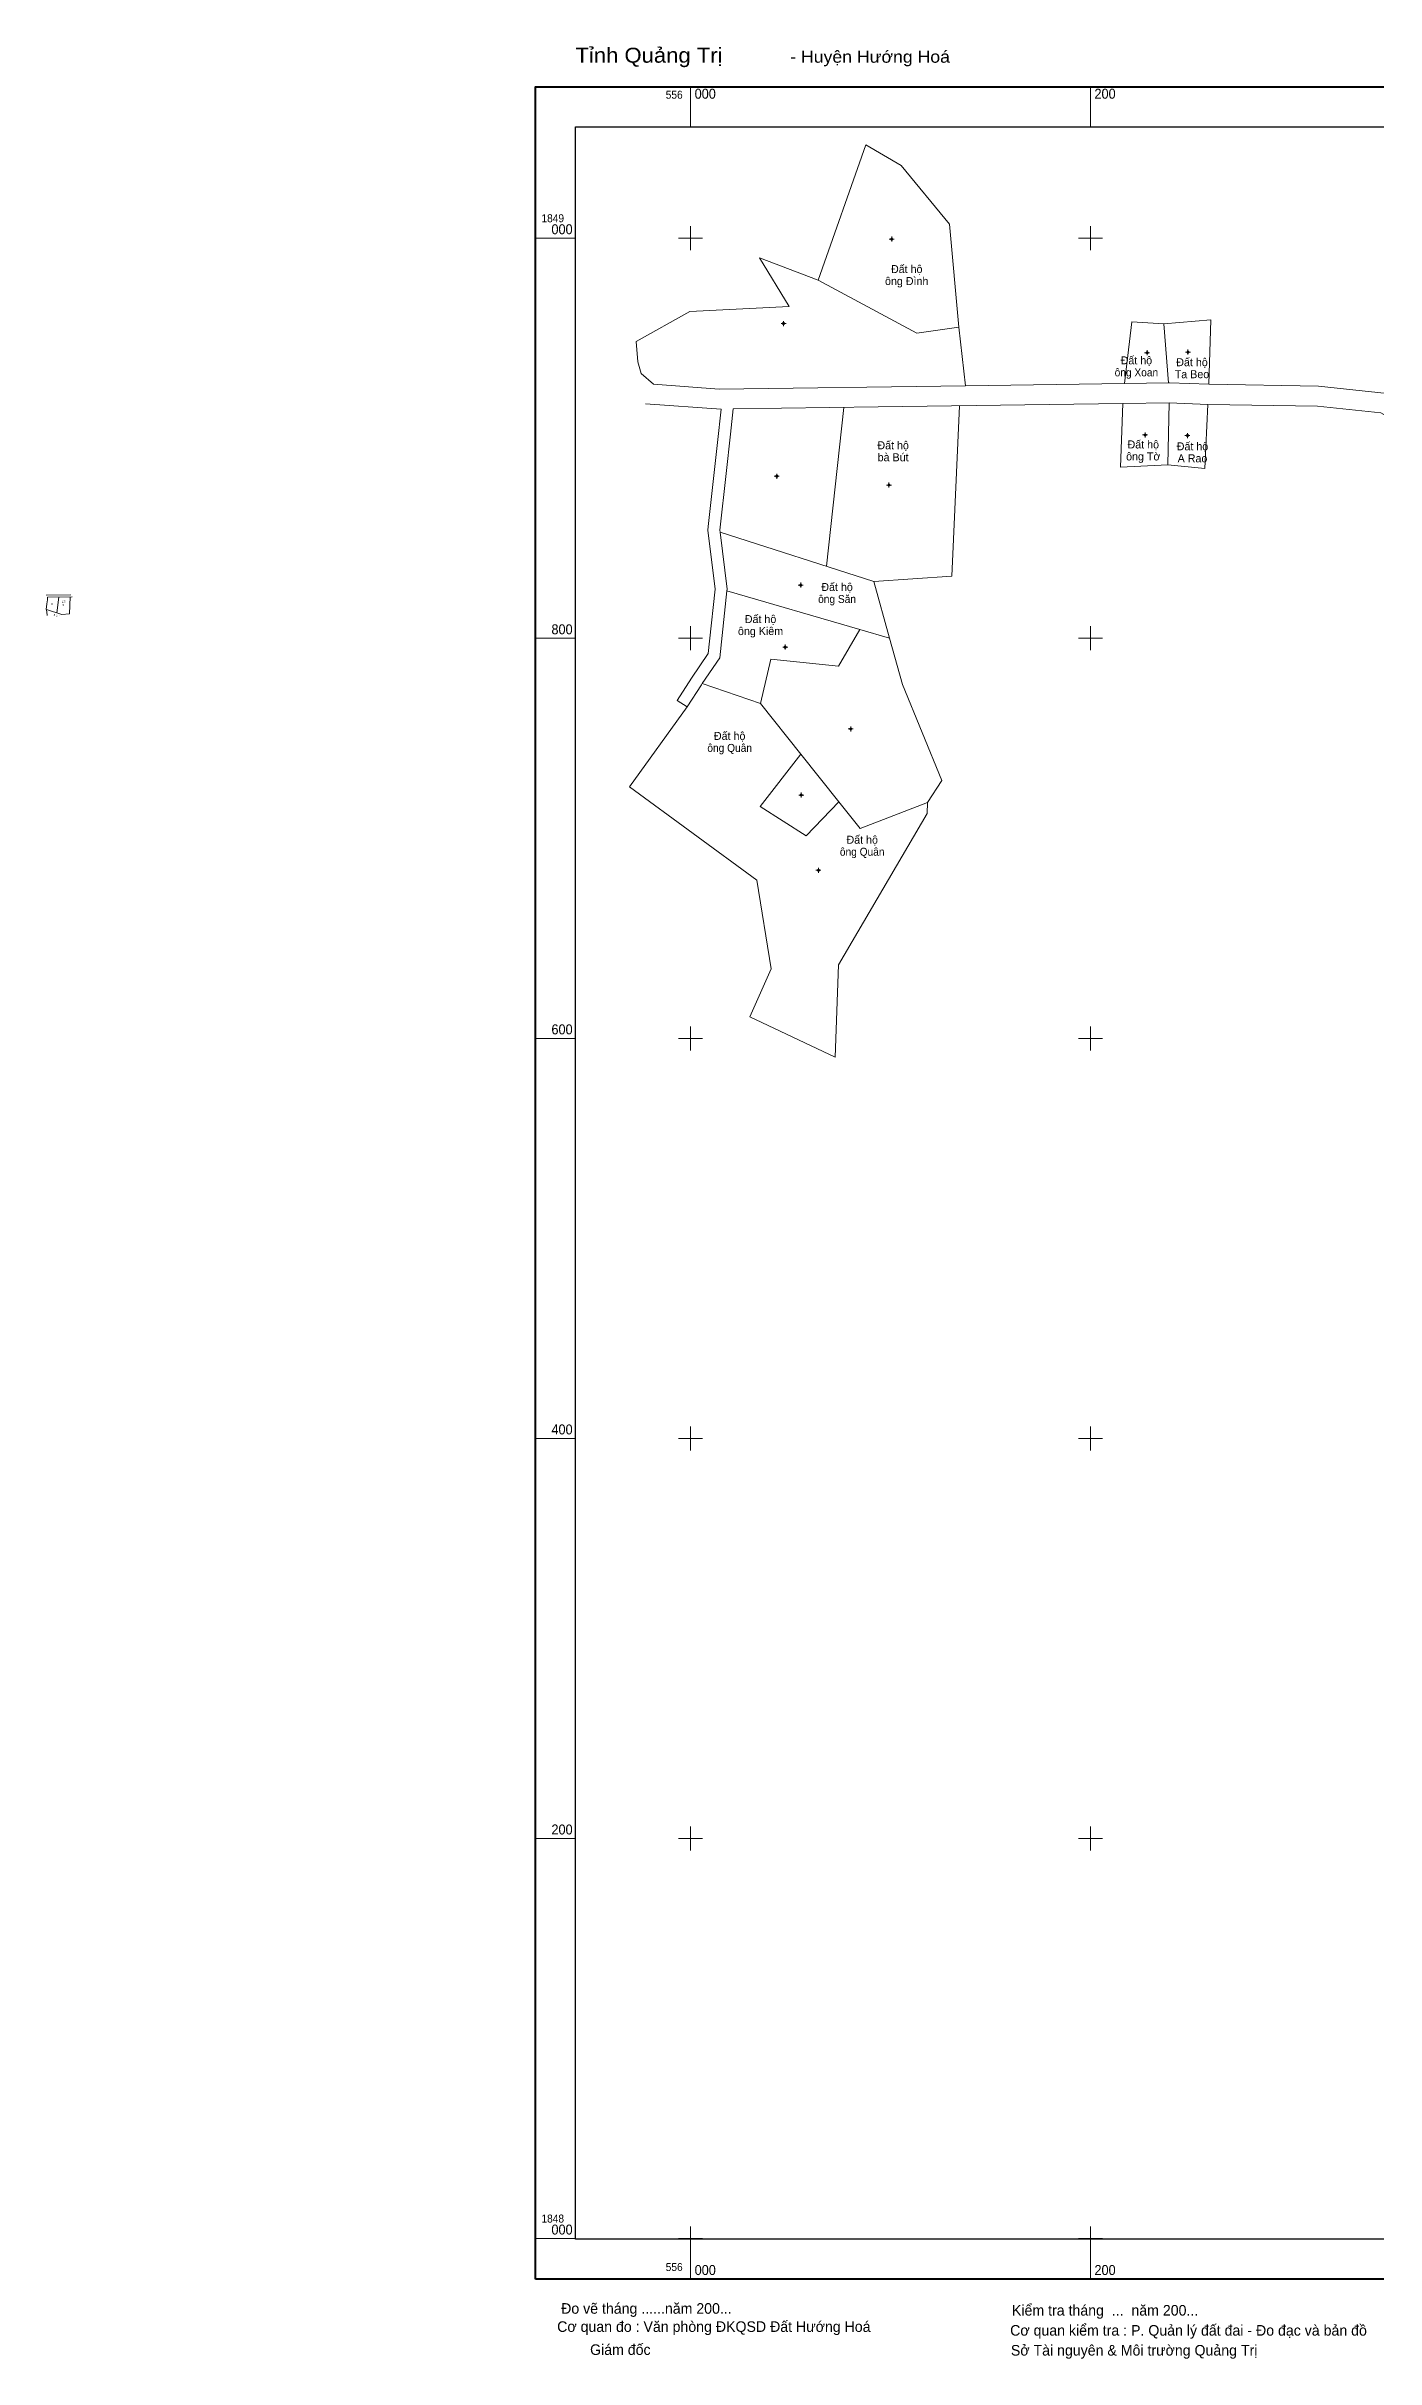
# Model space of a CAD drawing. Header units: metres. Extents: x 555678 to 557039, y 1847927 to 1849148.
# Drawn here: x 555678 to 556343, y 1847940 to 1849096 of the extents above; entities that cross this region are included whole.
import ezdxf
from ezdxf.enums import TextEntityAlignment as Align

# ---------------------------------------------------------------- set-up
doc = ezdxf.new("R2010")
doc.units = ezdxf.units.M
doc.header["$LTSCALE"] = 1.6
for name, color, linetype, lineweight in [('10', 7, 'Continuous', 13), ('11', 7, 'Continuous', 13), ('63', 7, 'Continuous', 13)]:
    doc.layers.add(name, color=color, linetype=linetype, lineweight=lineweight)
doc.layers.add('25', color=7, linetype='Continuous')

msp = doc.modelspace()

# ---------------------------------------------------------------- hatches: boundary and pattern name
at = {"layer": '11'}
for points in [[(556100.75, 1848999.57, 1), (556100.45, 1848999.57, 1)], [(556046.63, 1848957.36, 1), (556046.33, 1848957.36, 1)], [(556228.5, 1848942.76, 1), (556228.2, 1848942.76, 1)], [(556248.92, 1848943.08, 1), (556248.62, 1848943.08, 1)], [(556227.48, 1848901.65, 1), (556227.18, 1848901.65, 1)], [(556248.66, 1848901.36, 1), (556248.36, 1848901.36, 1)], [(556043.25, 1848881.04, 1), (556042.95, 1848881.04, 1)], [(556099.34, 1848876.61, 1), (556099.04, 1848876.61, 1)], [(556055.2, 1848826.6, 1), (556054.9, 1848826.6, 1)], [(555680.54, 1848817.16, 1), (555680.51, 1848817.16, 1)], [(555681.73, 1848811.71, 1), (555681.7, 1848811.71, 1)], [(555686.15, 1848816.71, 1), (555686.12, 1848816.71, 1)], [(556047.47, 1848795.58, 1), (556047.17, 1848795.58, 1)], [(556080.23, 1848754.67, 1), (556079.93, 1848754.67, 1)], [(556055.45, 1848721.66, 1), (556055.15, 1848721.66, 1)], [(556064.1, 1848684.03, 1), (556063.8, 1848684.03, 1)]]:
    msp.add_hatch(color=256, dxfattribs=at).paths.add_polyline_path(points)

# ---------------------------------------------------------------- linework, layer by layer
at = {"layer": '10'}
for p, q in [((556134.08, 1848955.55), (556137.52, 1848926.25)), ((556239.03, 1848927.77), (556236.73, 1848957.26)), ((556137.52, 1848926.25), (556217.01, 1848927.33)), ((556217.01, 1848927.33), (556239.03, 1848927.77)), ((555977.41, 1848917.29), (556015.24, 1848914.49)), ((556021.29, 1848914.7), (556019.89, 1848902.06)), ((556021.29, 1848914.7), (556093.73, 1848915.67)), ((556076.7, 1848915.44), (556067.94, 1848836.04)), ((556093.73, 1848915.67), (556216.23, 1848917.31)), ((556216.23, 1848917.31), (556239.33, 1848917.78)), ((556239.33, 1848917.78), (556238.74, 1848886.67)), ((556239.33, 1848917.78), (556258.75, 1848916.97)), ((556019.89, 1848902.06), (556017.72, 1848882.4)), ((556014.72, 1848853.06), (556091.61, 1848828.47)), ((556018.13, 1848823.72), (556084.57, 1848804.47)), ((556091.61, 1848828.47), (556099.49, 1848800.15)), ((555689.97, 1848821.68), (555677.63, 1848821.51)), ((555677.69, 1848814.36), (555685.38, 1848811.9)), ((555678.2, 1848819.26), (555677.99, 1848817.29)), ((555678.34, 1848820.52), (555678.2, 1848819.26)), ((555678.34, 1848820.52), (555690.62, 1848820.68)), ((555683.88, 1848820.6), (555683.01, 1848812.66)), ((556084.57, 1848804.47), (556099.49, 1848800.15)), ((556034.9, 1848767.45), (556005.83, 1848777.42)), ((555969.47, 1848725.68), (555998.33, 1848765.72)), ((555993.29, 1848768.99), (555998.33, 1848765.72)), ((556055.17, 1848742.05), (556034.9, 1848767.45)), ((556074.14, 1848718.27), (556055.17, 1848742.05))]:
    msp.add_line(p, q, dxfattribs=at)
for points in [[(556134.08, 1848955.55), (556129.53, 1849007.07), (556105.34, 1849036.39), (556087.66, 1849046.65), (556063.75, 1848978.98)], [(556063.75, 1848978.98), (556034.38, 1848990.13), (556049.3, 1848965.94), (555999.62, 1848963.31), (555972.8, 1848948.4)], [(556134.08, 1848955.55), (556113.13, 1848952.49), (556063.75, 1848978.98)], [(556236.73, 1848957.26), (556220.67, 1848958.19), (556217.01, 1848927.33)], [(556259.15, 1848926.97), (556260.28, 1848959.19), (556236.73, 1848957.26)], [(556137.52, 1848926.25), (556014.18, 1848924.6), (555981.43, 1848927.03), (555975.26, 1848932.36), (555973.6, 1848938.29), (555972.8, 1848948.4)], [(556239.03, 1848927.77), (556239.53, 1848927.78), (556259.15, 1848926.97)], [(556366.09, 1848911.89), (556365.19, 1848912.88), (556348.4, 1848922.46), (556314.13, 1848926.07), (556259.15, 1848926.97)], [(556091.61, 1848828.47), (556130.62, 1848831.09), (556134.57, 1848916.22)], [(556216.23, 1848917.31), (556215.04, 1848885.52), (556238.74, 1848886.67)], [(556258.75, 1848916.97), (556257.25, 1848884.94), (556238.74, 1848886.67)], [(556258.75, 1848916.97), (556313.61, 1848916.07), (556345.26, 1848912.74), (556358.54, 1848905.17)], [(555993.29, 1848768.99), (556000.37, 1848780.07), (556008.82, 1848792.42), (556009.46, 1848798.57), (556012.18, 1848824.56), (556008.55, 1848854.04), (556008.75, 1848855.87), (556013.4, 1848897.87), (556015.24, 1848914.49)], [(556017.72, 1848882.4), (556014.59, 1848854.11), (556014.72, 1848853.06)], [(556014.72, 1848853.06), (556018.22, 1848824.63), (556018.13, 1848823.72)], [(556018.13, 1848823.72), (556014.63, 1848790.29), (556005.83, 1848777.42)], [(555677.99, 1848817.29), (555677.67, 1848814.46), (555677.69, 1848814.36)], [(555677.69, 1848814.36), (555678.04, 1848811.51), (555678.03, 1848811.42)], [(555685.38, 1848811.9), (555689.28, 1848812.16), (555689.67, 1848820.67)], [(556084.57, 1848804.47), (556073.95, 1848786), (556040.17, 1848789.6), (556034.9, 1848767.45)], [(556118.56, 1848717.88), (556125.65, 1848728.96), (556105.97, 1848776.86), (556099.49, 1848800.15)], [(555998.33, 1848765.72), (556005.36, 1848776.74), (556005.83, 1848777.42)], [(556055.17, 1848742.05), (556034.71, 1848715.97), (556057.86, 1848701.27), (556074.14, 1848718.27)], [(555969.47, 1848725.68), (556033.03, 1848679.08), (556040.26, 1848634.83), (556029.66, 1848610.83), (556072.37, 1848590.65), (556074.02, 1848636.76), (556118.26, 1848712.5), (556118.56, 1848717.88)], [(556074.14, 1848718.27), (556084.83, 1848704.88), (556118.56, 1848717.88)]]:
    msp.add_lwpolyline(points, dxfattribs=at)
at = {"layer": '11'}
for p, q in [((556099.98, 1848999.57), (556099.35, 1848999.57)), ((556100.6, 1849000.82), (556100.6, 1849000.2)), ((556100.6, 1848998.94), (556100.6, 1848998.32)), ((556101.85, 1848999.57), (556101.22, 1848999.57)), ((556045.86, 1848957.36), (556045.23, 1848957.36)), ((556046.48, 1848958.61), (556046.48, 1848957.98)), ((556046.48, 1848956.74), (556046.48, 1848956.11)), ((556047.73, 1848957.36), (556047.1, 1848957.36)), ((556227.72, 1848942.76), (556227.1, 1848942.76)), ((556228.35, 1848944.01), (556228.35, 1848943.38)), ((556228.35, 1848942.14), (556228.35, 1848941.51)), ((556229.6, 1848942.76), (556228.98, 1848942.76)), ((556248.14, 1848943.08), (556247.52, 1848943.08)), ((556248.77, 1848944.33), (556248.77, 1848943.7)), ((556248.77, 1848942.46), (556248.77, 1848941.83)), ((556250.02, 1848943.08), (556249.4, 1848943.08)), ((556226.7, 1848901.65), (556226.08, 1848901.65)), ((556227.33, 1848902.9), (556227.33, 1848902.28)), ((556227.33, 1848901.02), (556227.33, 1848900.4)), ((556228.58, 1848901.65), (556227.95, 1848901.65)), ((556247.88, 1848901.36), (556247.26, 1848901.36)), ((556248.51, 1848902.61), (556248.51, 1848901.98)), ((556248.51, 1848900.74), (556248.51, 1848900.11)), ((556249.76, 1848901.36), (556249.14, 1848901.36)), ((556042.47, 1848881.04), (556041.85, 1848881.04)), ((556043.1, 1848882.29), (556043.1, 1848881.67)), ((556043.1, 1848880.41), (556043.1, 1848879.79)), ((556044.35, 1848881.04), (556043.72, 1848881.04)), ((556098.57, 1848876.61), (556097.94, 1848876.61)), ((556099.19, 1848877.86), (556099.19, 1848877.23)), ((556099.19, 1848875.99), (556099.19, 1848875.36)), ((556100.44, 1848876.61), (556099.81, 1848876.61)), ((556054.43, 1848826.6), (556053.8, 1848826.6)), ((556055.05, 1848827.85), (556055.05, 1848827.22)), ((556055.05, 1848825.98), (556055.05, 1848825.35)), ((556056.3, 1848826.6), (556055.68, 1848826.6)), ((555680.46, 1848817.16), (555680.4, 1848817.16)), ((555680.52, 1848817.28), (555680.52, 1848817.22)), ((555680.52, 1848817.09), (555680.52, 1848817.03)), ((555680.65, 1848817.16), (555680.59, 1848817.16)), ((555681.66, 1848811.71), (555681.59, 1848811.71)), ((555681.72, 1848811.84), (555681.72, 1848811.77)), ((555681.72, 1848811.65), (555681.72, 1848811.59)), ((555681.84, 1848811.71), (555681.78, 1848811.71)), ((555686.07, 1848816.71), (555686.01, 1848816.71)), ((555686.13, 1848816.84), (555686.13, 1848816.77)), ((555686.13, 1848816.65), (555686.13, 1848816.59)), ((555686.26, 1848816.71), (555686.2, 1848816.71)), ((556046.69, 1848795.58), (556046.07, 1848795.58)), ((556047.32, 1848796.83), (556047.32, 1848796.2)), ((556047.32, 1848794.96), (556047.32, 1848794.33)), ((556048.57, 1848795.58), (556047.94, 1848795.58)), ((556079.45, 1848754.67), (556078.83, 1848754.67)), ((556080.08, 1848755.92), (556080.08, 1848755.3)), ((556080.08, 1848754.04), (556080.08, 1848753.42)), ((556081.33, 1848754.67), (556080.7, 1848754.67)), ((556054.68, 1848721.66), (556054.05, 1848721.66)), ((556055.3, 1848722.91), (556055.3, 1848722.28)), ((556055.3, 1848721.04), (556055.3, 1848720.41)), ((556056.55, 1848721.66), (556055.93, 1848721.66)), ((556063.32, 1848684.03), (556062.7, 1848684.03)), ((556063.95, 1848685.28), (556063.95, 1848684.66)), ((556065.2, 1848684.03), (556064.57, 1848684.03)), ((556063.95, 1848683.4), (556063.95, 1848682.78))]:
    msp.add_line(p, q, dxfattribs=at)
for points in [[(556100.6, 1849000.2), (556099.98, 1848999.57), (556100.6, 1848998.94), (556101.22, 1848999.57)], [(556046.48, 1848957.98), (556045.86, 1848957.36), (556046.48, 1848956.74), (556047.1, 1848957.36)], [(556228.35, 1848943.38), (556227.72, 1848942.76), (556228.35, 1848942.14), (556228.98, 1848942.76)], [(556248.77, 1848943.7), (556248.14, 1848943.08), (556248.77, 1848942.46), (556249.4, 1848943.08)], [(556227.33, 1848902.28), (556226.7, 1848901.65), (556227.33, 1848901.02), (556227.95, 1848901.65)], [(556248.51, 1848901.98), (556247.88, 1848901.36), (556248.51, 1848900.74), (556249.14, 1848901.36)], [(556043.1, 1848881.67), (556042.47, 1848881.04), (556043.1, 1848880.41), (556043.72, 1848881.04)], [(556099.19, 1848877.23), (556098.57, 1848876.61), (556099.19, 1848875.99), (556099.81, 1848876.61)], [(556055.05, 1848827.22), (556054.43, 1848826.6), (556055.05, 1848825.98), (556055.68, 1848826.6)], [(555680.52, 1848817.22), (555680.46, 1848817.16), (555680.52, 1848817.09), (555680.59, 1848817.16)], [(555681.72, 1848811.77), (555681.66, 1848811.71), (555681.72, 1848811.65), (555681.78, 1848811.71)], [(555686.13, 1848816.77), (555686.07, 1848816.71), (555686.13, 1848816.65), (555686.2, 1848816.71)], [(556047.32, 1848796.2), (556046.69, 1848795.58), (556047.32, 1848794.96), (556047.94, 1848795.58)], [(556080.08, 1848755.3), (556079.45, 1848754.67), (556080.08, 1848754.04), (556080.7, 1848754.67)], [(556055.3, 1848722.28), (556054.68, 1848721.66), (556055.3, 1848721.04), (556055.93, 1848721.66)], [(556063.95, 1848684.66), (556063.32, 1848684.03), (556063.95, 1848683.4), (556064.57, 1848684.03)]]:
    msp.add_lwpolyline(points, close=True, dxfattribs=at)
for centre, radius in [((556100.6, 1848999.57), 0.15), ((556046.48, 1848957.36), 0.15), ((556228.35, 1848942.76), 0.15), ((556248.77, 1848943.08), 0.15), ((556227.33, 1848901.65), 0.15), ((556248.51, 1848901.36), 0.15), ((556043.1, 1848881.04), 0.15), ((556099.19, 1848876.61), 0.15), ((556055.05, 1848826.6), 0.15), ((555680.52, 1848817.16), 0.015), ((555681.72, 1848811.71), 0.015), ((555686.13, 1848816.71), 0.015), ((556047.32, 1848795.58), 0.15), ((556080.08, 1848754.67), 0.15), ((556055.3, 1848721.66), 0.15), ((556063.95, 1848684.03), 0.15)]:
    msp.add_circle(centre, radius, dxfattribs=at)
at = {"layer": '63'}
for p, q in [((556000, 1849055.75), (556000, 1849075.75)), ((556200, 1849055.75), (556200, 1849075.75)), ((555922.36, 1849000), (555942.36, 1849000)), ((555994, 1849000), (556006, 1849000)), ((556000, 1848994), (556000, 1849006)), ((556194, 1849000), (556206, 1849000)), ((556200, 1848994), (556200, 1849006)), ((555922.36, 1848800), (555942.36, 1848800)), ((555994, 1848800), (556006, 1848800)), ((556000, 1848794), (556000, 1848806)), ((556194, 1848800), (556206, 1848800)), ((556200, 1848794), (556200, 1848806)), ((556000, 1848594), (556000, 1848606)), ((556200, 1848594), (556200, 1848606)), ((555922.36, 1848600), (555942.36, 1848600)), ((555994, 1848600), (556006, 1848600)), ((556194, 1848600), (556206, 1848600)), ((556000, 1848394), (556000, 1848406)), ((556200, 1848394), (556200, 1848406)), ((555922.36, 1848400), (555942.36, 1848400)), ((555994, 1848400), (556006, 1848400)), ((556194, 1848400), (556206, 1848400)), ((555922.36, 1848200), (555942.36, 1848200)), ((555994, 1848200), (556006, 1848200)), ((556000, 1848194), (556000, 1848206)), ((556194, 1848200), (556206, 1848200)), ((556200, 1848194), (556200, 1848206)), ((556000, 1847994), (556000, 1848006)), ((556200, 1847994), (556200, 1848006)), ((555922.36, 1848000), (555942.36, 1848000)), ((555994, 1848000), (556006, 1848000)), ((556000, 1847979.77), (556000, 1847999.77)), ((556194, 1848000), (556206, 1848000)), ((556200, 1847979.77), (556200, 1847999.77))]:
    msp.add_line(p, q, dxfattribs=at)
at = {"layer": '63', "lineweight": 40}
msp.add_lwpolyline([(555922.36, 1847979.77), (555922.36, 1849075.75), (557020.53, 1849075.75), (557020.53, 1847979.77)], close=True, dxfattribs=at)
at = {"layer": '63', "lineweight": 25}
msp.add_lwpolyline([(555942.36, 1847999.77), (555942.36, 1849055.75), (557000.53, 1849055.75), (557000.53, 1847999.77)], close=True, dxfattribs=at)

# ---------------------------------------------------------------- texts
at = {"layer": '25'}
for s, height, p in [('Đất hộ', 4, (556108.09, 1848982.6)), ('ông Đình', 4, (556108.08, 1848976.6)), ('Đất hộ', 4, (556222.98, 1848936.95)), ('Đất hộ', 4, (556250.8, 1848936.04)), ('Ta Beo', 4, (556250.8, 1848930.04)), ('Đất hộ', 4, (556101.29, 1848894.5)), ('bà Bút', 4, (556101.29, 1848888.5)), ('ông Tờ', 4, (556226.42, 1848888.92)), ('Đất hộ', 4, (556226.42, 1848894.92)), ('Đất hộ', 4, (556251.03, 1848893.99)), ('A Rao', 4, (556251.04, 1848887.99)), ('Đất hộ', 4, (556073.24, 1848823.66)), ('Đất hộ', 0.4, (555683.54, 1848811.42)), ('Đất hộ', 0.4, (555686.34, 1848818.5)), ('bà Bút', 0.4, (555686.33, 1848817.9)), ('Đất hộ', 4, (556034.97, 1848807.62)), ('ông Kiêm', 4, (556034.97, 1848801.62)), ('Đất hộ', 4, (556019.52, 1848749.21)), ('Đất hộ', 4, (556085.82, 1848697.3))]:
    msp.add_text(s, height=height, dxfattribs=at).set_placement(p, align=Align.CENTER)
at = {"layer": '25', "width": 0.95}
for s, height, p in [('ông Xoan', 4, (556222.98, 1848930.95)), ('ông Săn', 0.4, (555683.54, 1848810.82)), ('ông Săn', 4, (556073.24, 1848817.66)), ('ông Quân', 4, (556019.52, 1848743.21)), ('ông Quân', 4, (556085.81, 1848691.3))]:
    msp.add_text(s, height=height, dxfattribs=at).set_placement(p, align=Align.CENTER)
at = {"layer": '63'}
for s, height, width, p in [('Tỉnh Quảng Trị', 7.5, 1.1, (555942.36, 1849087.75)), (' - Huyện Hướng Hoá', 6, 1.1, (556047.36, 1849087.75)), ('000', 5, 0.95, (556002, 1849069.75)), ('200', 5, 0.95, (556202, 1849069.75)), ('1849', 4, 0.95, (555925.36, 1849008)), ('1849', 4, 0.95, (555925.36, 1849008)), ('000', 5, 0.95, (555930.36, 1849002)), ('800', 5, 0.95, (555930.36, 1848802)), ('600', 5, 0.95, (555930.36, 1848602)), ('400', 5, 0.95, (555930.36, 1848402)), ('200', 5, 0.95, (555930.36, 1848202)), ('1848', 4, 0.95, (555925.36, 1848008)), ('000', 5, 0.95, (555930.36, 1848002)), ('000', 5, 0.95, (556002, 1847981.77)), ('200', 5, 0.95, (556202, 1847981.77))]:
    msp.add_text(s, height=height, dxfattribs=dict(at, width=width)).set_placement(p)
at = {"layer": '63', "width": 0.95}
for p in [(555996, 1849069.75), (555996, 1847983.77)]:
    msp.add_text('556', height=4, dxfattribs=at).set_placement(p, align=Align.RIGHT)
at = {"layer": '63'}
msp.add_text('D', height=0.01, dxfattribs=at).set_placement((555977.42, 1848917.29), align=Align.CENTER)
for s, p in [('Đo vẽ tháng ......năm 200...', (555935.21, 1847962.42)), ('Kiểm tra tháng  ...  năm 200...', (556160.73, 1847961.49)), ('Cơ quan đo : Văn phòng ĐKQSD Đất Hướng Hoá', (555933.23, 1847953.34)), ('Cơ quan kiểm tra : P. Quản lý đất đai - Đo đạc và bản đồ', (556159.83, 1847951.47)), ('Giám đốc', (555949.69, 1847941.82)), ('Sở Tài nguyên & Môi trường Quảng Trị', (556160.19, 1847941.51))]:
    msp.add_text(s, height=5.29, dxfattribs=at).set_placement(p)

doc.saveas('drawing.dxf')
